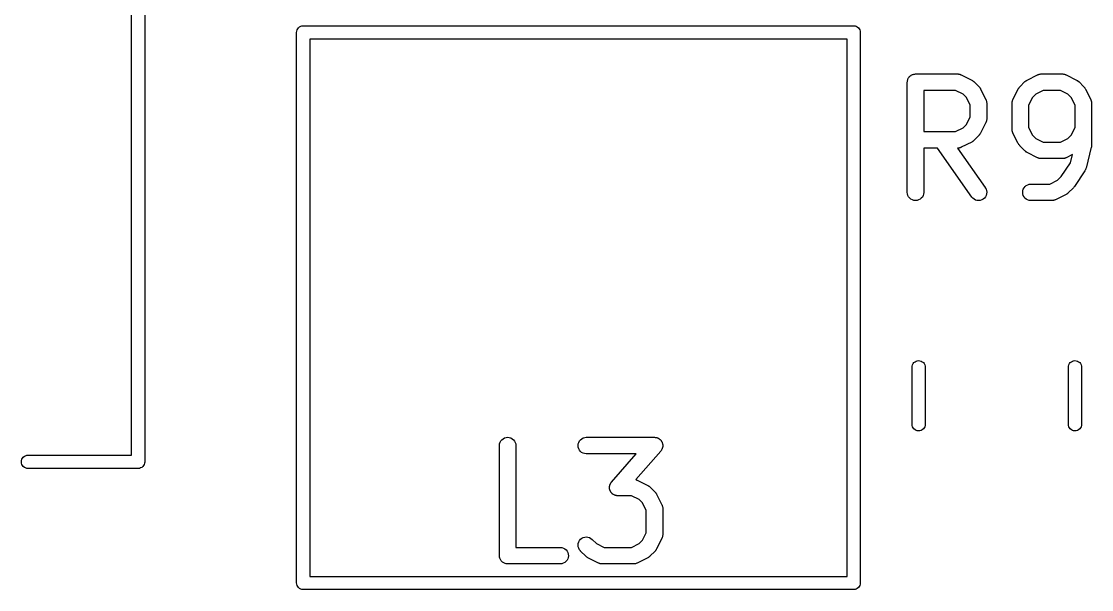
# Model space of a CAD drawing. Extents: x 85.9 to 159.2, y -122.9 to -78.6.
# Drawn here: x 148.94 to 158.66, y -94.16 to -89 of the extents above; entities that cross this region are included whole.
import ezdxf

# ---------------------------------------------------------------- set-up
doc = ezdxf.new("R2010")
doc.units = 0
doc.header["$MEASUREMENT"] = 0
doc.layers.add('BLACK', color=7, linetype='CONTINUOUS')

msp = doc.modelspace()

# ---------------------------------------------------------------- linework, layer by layer
at = {"layer": 'BLACK', "linetype": 'CONTINUOUS'}
for p, q in [((150.06, -85.0029), (150.06, -92.9971)), ((149.94, -92.94), (149.94, -85.06)), ((151.467, -89.0499), (151.477, -89.0443)), ((151.477, -89.0443), (151.488, -89.0409)), ((151.488, -89.0409), (151.497, -89.04)), ((151.497, -89.04), (151.5, -89.0397)), ((151.497, -89.04), (151.497, -89.04)), ((151.5, -89.0397), (151.503, -89.04)), ((151.503, -89.04), (156.497, -89.04)), ((156.497, -89.04), (156.5, -89.0397)), ((156.5, -89.0397), (156.503, -89.04)), ((156.503, -89.04), (156.503, -89.04)), ((156.503, -89.04), (156.512, -89.0409)), ((156.512, -89.0409), (156.523, -89.0443)), ((156.523, -89.0443), (156.533, -89.0499)), ((151.44, -89.1), (151.441, -89.0882)), ((151.44, -89.103), (151.44, -89.1)), ((151.44, -94.0971), (151.44, -89.103)), ((151.441, -89.0882), (151.444, -89.0769)), ((151.444, -89.0769), (151.45, -89.0665)), ((151.45, -89.0665), (151.457, -89.0574)), ((151.457, -89.0574), (151.467, -89.0499)), ((156.533, -89.0499), (156.543, -89.0574)), ((156.543, -89.0574), (156.55, -89.0665)), ((156.55, -89.0665), (156.556, -89.0769)), ((156.556, -89.0769), (156.559, -89.0882)), ((156.559, -89.0882), (156.56, -89.1)), ((156.56, -89.1), (156.56, -89.1029)), ((156.56, -89.1029), (156.56, -94.0971)), ((151.56, -89.16), (151.56, -94.04)), ((156.44, -89.16), (151.56, -89.16)), ((156.44, -94.04), (156.44, -89.16)), ((156.989, -89.5368), (156.991, -89.5301)), ((156.991, -89.5301), (156.993, -89.5233)), ((156.993, -89.5228), (156.996, -89.5166)), ((156.993, -89.5231), (156.993, -89.5228)), ((156.993, -89.5233), (156.993, -89.5231)), ((156.996, -89.5166), (157, -89.5104)), ((157, -89.51), (157.005, -89.5046)), ((157, -89.5102), (157, -89.51)), ((157, -89.5104), (157, -89.5102)), ((157.005, -89.5046), (157.009, -89.4992)), ((157.009, -89.4988), (157.015, -89.4944)), ((157.009, -89.499), (157.009, -89.4988)), ((157.009, -89.4992), (157.009, -89.499)), ((157.015, -89.4944), (157.02, -89.4899)), ((157.02, -89.4899), (157.021, -89.4898)), ((157.021, -89.4896), (157.027, -89.4864)), ((157.021, -89.4898), (157.021, -89.4896)), ((157.027, -89.4864), (157.033, -89.483)), ((157.033, -89.483), (157.034, -89.483)), ((157.034, -89.4828), (157.041, -89.4808)), ((157.034, -89.483), (157.034, -89.4828)), ((157.041, -89.4808), (157.047, -89.4788)), ((157.047, -89.4788), (157.048, -89.4788)), ((157.048, -89.4787), (157.055, -89.4781)), ((157.048, -89.4788), (157.048, -89.4787)), ((157.055, -89.4781), (157.062, -89.4774)), ((157.062, -89.4774), (157.443, -89.4774)), ((157.443, -89.4774), (157.444, -89.4774)), ((157.444, -89.4774), (157.446, -89.4776)), ((157.446, -89.4776), (157.448, -89.4776)), ((157.448, -89.4776), (157.453, -89.4784)), ((157.453, -89.4784), (157.458, -89.479)), ((157.458, -89.479), (157.461, -89.4797)), ((157.461, -89.4797), (157.463, -89.4801)), ((157.463, -89.4801), (157.468, -89.4819)), ((157.468, -89.4819), (157.472, -89.4834)), ((157.472, -89.4834), (157.474, -89.4845)), ((157.474, -89.4845), (157.476, -89.4853)), ((157.476, -89.4853), (157.572, -89.5329)), ((158.076, -89.5329), (158.171, -89.4853)), ((158.171, -89.4853), (158.172, -89.4848)), ((158.172, -89.4848), (158.174, -89.4841)), ((158.174, -89.4841), (158.176, -89.483)), ((158.176, -89.483), (158.181, -89.4816)), ((158.181, -89.4816), (158.186, -89.4798)), ((158.186, -89.4798), (158.188, -89.4794)), ((158.188, -89.4794), (158.19, -89.4788)), ((158.19, -89.4788), (158.195, -89.4783)), ((158.195, -89.4783), (158.2, -89.4775)), ((158.2, -89.4775), (158.203, -89.4776)), ((158.203, -89.4776), (158.205, -89.4774)), ((158.205, -89.4774), (158.395, -89.4774)), ((158.395, -89.4774), (158.396, -89.4774)), ((158.396, -89.4774), (158.398, -89.4776)), ((158.398, -89.4776), (158.401, -89.4776)), ((158.401, -89.4776), (158.406, -89.4784)), ((158.406, -89.4784), (158.411, -89.479)), ((158.411, -89.479), (158.413, -89.4797)), ((158.413, -89.4797), (158.415, -89.4801)), ((158.415, -89.4801), (158.42, -89.4819)), ((158.42, -89.4819), (158.425, -89.4834)), ((158.425, -89.4834), (158.427, -89.4845)), ((158.427, -89.4845), (158.429, -89.4853)), ((158.429, -89.4853), (158.524, -89.5329)), ((156.987, -89.5513), (156.988, -89.5443)), ((156.987, -89.5518), (156.987, -89.5513)), ((156.987, -89.5519), (156.987, -89.5518)), ((156.987, -89.5524), (156.987, -89.5519)), ((156.987, -89.5519), (156.987, -89.5519)), ((156.987, -90.5524), (156.987, -89.5524)), ((156.988, -89.5373), (156.989, -89.537)), ((156.988, -89.5443), (156.988, -89.5373)), ((156.989, -89.537), (156.989, -89.5368)), ((157.137, -89.6274), (157.137, -90.0012)), ((157.425, -89.6274), (157.137, -89.6274)), ((157.494, -89.6616), (157.425, -89.6274)), ((157.572, -89.5329), (157.573, -89.5334)), ((157.573, -89.5334), (157.576, -89.5357)), ((157.576, -89.5357), (157.58, -89.5377)), ((157.58, -89.5377), (157.582, -89.5397)), ((157.582, -89.5397), (157.585, -89.5414)), ((157.585, -89.5414), (157.588, -89.5443)), ((157.588, -89.5443), (157.591, -89.547)), ((157.591, -89.547), (157.639, -89.5946)), ((157.639, -89.5946), (157.639, -89.5953)), ((157.639, -89.5953), (157.642, -89.5986)), ((157.642, -89.5986), (157.645, -89.6017)), ((157.645, -89.6017), (157.647, -89.6043)), ((157.647, -89.6043), (157.649, -89.6068)), ((157.649, -89.6068), (157.651, -89.6105)), ((157.651, -89.6105), (157.653, -89.6141)), ((157.653, -89.6141), (157.7, -89.7093)), ((157.947, -89.7093), (157.995, -89.6141)), ((157.995, -89.6131), (157.998, -89.6096)), ((157.995, -89.6141), (157.995, -89.6131)), ((157.998, -89.6096), (158, -89.6059)), ((158, -89.6059), (158.002, -89.6035)), ((158.002, -89.6035), (158.003, -89.6009)), ((158.003, -89.6009), (158.006, -89.5978)), ((158.006, -89.5978), (158.009, -89.5946)), ((158.009, -89.5946), (158.056, -89.547)), ((158.056, -89.547), (158.057, -89.5462)), ((158.057, -89.5462), (158.061, -89.5436)), ((158.061, -89.5436), (158.064, -89.5407)), ((158.064, -89.5407), (158.066, -89.539)), ((158.066, -89.539), (158.069, -89.5371)), ((158.069, -89.5371), (158.072, -89.5352)), ((158.072, -89.5352), (158.076, -89.5329)), ((158.222, -89.6274), (158.154, -89.6616)), ((158.378, -89.6274), (158.222, -89.6274)), ((158.446, -89.6616), (158.378, -89.6274)), ((158.524, -89.5329), (158.525, -89.5334)), ((158.525, -89.5334), (158.528, -89.5357)), ((158.528, -89.5357), (158.532, -89.5377)), ((158.532, -89.5377), (158.535, -89.5397)), ((158.535, -89.5397), (158.537, -89.5414)), ((158.537, -89.5414), (158.54, -89.5443)), ((158.54, -89.5443), (158.544, -89.547)), ((158.544, -89.547), (158.591, -89.5946)), ((158.591, -89.5946), (158.592, -89.5953)), ((158.592, -89.5953), (158.594, -89.5986)), ((158.594, -89.5986), (158.597, -89.6017)), ((158.597, -89.6017), (158.599, -89.6043)), ((158.599, -89.6043), (158.601, -89.6068)), ((158.601, -89.6068), (158.603, -89.6105)), ((158.603, -89.6105), (158.605, -89.6141)), ((158.605, -89.6141), (158.653, -89.7093)), ((157.524, -89.692), (157.494, -89.6616)), ((157.558, -89.7606), (157.524, -89.692)), ((157.7, -89.7093), (157.701, -89.7103)), ((157.701, -89.7103), (157.702, -89.7123)), ((157.702, -89.7123), (157.703, -89.7143)), ((157.703, -89.7143), (157.704, -89.7192)), ((157.704, -89.7192), (157.706, -89.724)), ((157.706, -89.724), (157.706, -89.7262)), ((157.942, -89.723), (157.944, -89.7182)), ((157.942, -89.7252), (157.942, -89.723)), ((157.944, -89.7182), (157.945, -89.7133)), ((157.945, -89.7133), (157.946, -89.7114)), ((157.946, -89.7114), (157.947, -89.7093)), ((158.124, -89.692), (158.089, -89.7606)), ((158.154, -89.6616), (158.124, -89.692)), ((158.476, -89.692), (158.446, -89.6616)), ((158.511, -89.7606), (158.476, -89.692)), ((158.653, -89.7093), (158.653, -89.7103)), ((158.653, -89.7103), (158.654, -89.7123)), ((158.654, -89.7123), (158.655, -89.7143)), ((158.655, -89.7143), (158.657, -89.7192)), ((158.657, -89.7192), (158.658, -89.724)), ((158.658, -89.724), (158.659, -89.7262)), ((157.558, -89.868), (157.558, -89.7606)), ((157.706, -89.7262), (157.707, -89.7283)), ((157.707, -89.7283), (157.707, -89.7334)), ((157.707, -89.7334), (157.708, -89.7385)), ((157.708, -89.7385), (157.708, -89.7407)), ((157.708, -89.7407), (157.708, -89.7429)), ((157.708, -89.7429), (157.708, -89.8857)), ((157.939, -89.7374), (157.94, -89.7324)), ((157.94, -89.7396), (157.939, -89.7374)), ((157.939, -89.7418), (157.94, -89.7396)), ((157.939, -89.7429), (157.939, -89.7418)), ((157.939, -89.981), (157.939, -89.7429)), ((157.94, -89.7324), (157.941, -89.7273)), ((157.941, -89.7273), (157.942, -89.7252)), ((158.089, -89.7606), (158.089, -89.9632)), ((158.511, -89.9632), (158.511, -89.7606)), ((158.659, -89.7262), (158.659, -89.7283)), ((158.659, -89.7283), (158.66, -89.7334)), ((158.66, -89.7334), (158.661, -89.7385)), ((158.661, -89.7385), (158.66, -89.7407)), ((158.66, -89.7407), (158.661, -89.7429)), ((158.661, -89.7429), (158.661, -90.1238)), ((157.524, -89.9365), (157.558, -89.868)), ((157.701, -89.9172), (157.7, -89.9193)), ((157.702, -89.9153), (157.701, -89.9172)), ((157.704, -89.9104), (157.702, -89.9153)), ((157.706, -89.9056), (157.704, -89.9104)), ((157.707, -89.9013), (157.706, -89.9034)), ((157.706, -89.9034), (157.706, -89.9056)), ((157.708, -89.8912), (157.707, -89.8962)), ((157.707, -89.8962), (157.707, -89.9013)), ((157.708, -89.8857), (157.708, -89.8868)), ((157.708, -89.8868), (157.708, -89.889)), ((157.708, -89.889), (157.708, -89.8912)), ((157.137, -90.0012), (157.425, -90.0012)), ((157.425, -90.0012), (157.494, -89.9669)), ((157.494, -89.9669), (157.524, -89.9365)), ((157.652, -90.0154), (157.65, -90.019)), ((157.653, -90.0145), (157.652, -90.0154)), ((157.7, -89.9193), (157.653, -90.0145)), ((157.939, -89.9831), (157.939, -89.981)), ((157.939, -89.9854), (157.939, -89.9831)), ((157.94, -89.9904), (157.939, -89.9854)), ((157.941, -89.9955), (157.94, -89.9904)), ((157.941, -89.9976), (157.941, -89.9955)), ((157.942, -89.9998), (157.941, -89.9976)), ((157.943, -90.0046), (157.942, -89.9998)), ((157.945, -90.0095), (157.943, -90.0046)), ((157.946, -90.0115), (157.945, -90.0095)), ((157.947, -90.0136), (157.946, -90.0115)), ((157.947, -90.0145), (157.947, -90.0136)), ((157.995, -90.1097), (157.947, -90.0145)), ((158.089, -89.9632), (158.124, -90.0318)), ((158.476, -90.0318), (158.511, -89.9632)), ((157.572, -90.0957), (157.476, -90.1433)), ((157.575, -90.0934), (157.572, -90.0957)), ((157.579, -90.0915), (157.575, -90.0934)), ((157.581, -90.0895), (157.579, -90.0915)), ((157.584, -90.0879), (157.581, -90.0895)), ((157.587, -90.085), (157.584, -90.0879)), ((157.59, -90.0823), (157.587, -90.085)), ((157.591, -90.0816), (157.59, -90.0823)), ((157.639, -90.034), (157.591, -90.0816)), ((157.641, -90.0307), (157.639, -90.034)), ((157.644, -90.0277), (157.641, -90.0307)), ((157.646, -90.0251), (157.644, -90.0277)), ((157.648, -90.0227), (157.646, -90.0251)), ((157.65, -90.019), (157.648, -90.0227)), ((157.997, -90.1133), (157.995, -90.1097)), ((157.999, -90.117), (157.997, -90.1133)), ((158.124, -90.0318), (158.154, -90.0622)), ((158.154, -90.0622), (158.222, -90.0964)), ((158.222, -90.0964), (158.378, -90.0964)), ((158.378, -90.0964), (158.446, -90.0622)), ((158.446, -90.0622), (158.476, -90.0318)), ((157.261, -90.1512), (157.137, -90.1512)), ((157.137, -90.1512), (157.137, -90.5524)), ((157.572, -90.5954), (157.261, -90.1512)), ((157.445, -90.151), (157.444, -90.1511)), ((157.444, -90.1511), (157.695, -90.5094)), ((157.447, -90.1511), (157.445, -90.151)), ((157.452, -90.1503), (157.447, -90.1511)), ((157.457, -90.1498), (157.452, -90.1503)), ((157.46, -90.1491), (157.457, -90.1498)), ((157.462, -90.1488), (157.46, -90.1491)), ((157.467, -90.147), (157.462, -90.1488)), ((157.471, -90.1455), (157.467, -90.147)), ((157.473, -90.1445), (157.471, -90.1455)), ((157.475, -90.1437), (157.473, -90.1445)), ((157.476, -90.1433), (157.475, -90.1437)), ((158.001, -90.1195), (157.999, -90.117)), ((158.003, -90.1221), (158.001, -90.1195)), ((158.006, -90.1252), (158.003, -90.1221)), ((158.008, -90.1285), (158.006, -90.1252)), ((158.009, -90.1292), (158.008, -90.1285)), ((158.056, -90.1768), (158.009, -90.1292)), ((158.06, -90.1795), (158.056, -90.1768)), ((158.063, -90.1825), (158.06, -90.1795)), ((158.065, -90.1842), (158.063, -90.1825)), ((158.068, -90.1861), (158.065, -90.1842)), ((158.072, -90.1881), (158.068, -90.1861)), ((158.075, -90.1904), (158.072, -90.1881)), ((158.076, -90.1909), (158.075, -90.1904)), ((158.171, -90.2385), (158.076, -90.1909)), ((158.487, -90.2094), (158.429, -90.2385)), ((158.468, -90.2835), (158.487, -90.2094)), ((158.658, -90.142), (158.611, -90.3325)), ((158.659, -90.1407), (158.658, -90.142)), ((158.66, -90.1335), (158.659, -90.1394)), ((158.659, -90.1394), (158.659, -90.1407)), ((158.661, -90.1275), (158.66, -90.1335)), ((158.661, -90.1238), (158.661, -90.1249)), ((158.661, -90.1249), (158.661, -90.1262)), ((158.661, -90.1262), (158.661, -90.1275)), ((158.173, -90.2393), (158.171, -90.2385)), ((158.175, -90.2404), (158.173, -90.2393)), ((158.18, -90.2419), (158.175, -90.2404)), ((158.185, -90.2437), (158.18, -90.2419)), ((158.187, -90.2441), (158.185, -90.2437)), ((158.189, -90.2448), (158.187, -90.2441)), ((158.194, -90.2454), (158.189, -90.2448)), ((158.199, -90.2462), (158.194, -90.2454)), ((158.202, -90.2462), (158.199, -90.2462)), ((158.204, -90.2464), (158.202, -90.2462)), ((158.205, -90.2464), (158.204, -90.2464)), ((158.395, -90.2464), (158.205, -90.2464)), ((158.385, -90.4094), (158.468, -90.2835)), ((158.397, -90.2462), (158.395, -90.2464)), ((158.4, -90.2463), (158.397, -90.2462)), ((158.405, -90.2455), (158.4, -90.2463)), ((158.41, -90.245), (158.405, -90.2455)), ((158.412, -90.2444), (158.41, -90.245)), ((158.414, -90.244), (158.412, -90.2444)), ((158.419, -90.2423), (158.414, -90.244)), ((158.424, -90.2408), (158.419, -90.2423)), ((158.426, -90.2397), (158.424, -90.2408)), ((158.428, -90.239), (158.426, -90.2397)), ((158.429, -90.2385), (158.428, -90.239)), ((158.6, -90.3559), (158.505, -90.4987)), ((158.603, -90.3515), (158.6, -90.3559)), ((158.605, -90.3472), (158.603, -90.3515)), ((158.606, -90.345), (158.605, -90.3472)), ((158.607, -90.343), (158.606, -90.345)), ((158.609, -90.3382), (158.607, -90.343)), ((158.611, -90.3335), (158.609, -90.3382)), ((158.611, -90.3325), (158.611, -90.3335)), ((158.047, -90.5104), (158.057, -90.4992)), ((158.057, -90.4992), (158.068, -90.4899)), ((158.068, -90.4899), (158.081, -90.483)), ((158.081, -90.483), (158.095, -90.4788)), ((158.095, -90.4788), (158.11, -90.4774)), ((158.11, -90.4774), (158.282, -90.4774)), ((158.282, -90.4774), (158.351, -90.4431)), ((158.351, -90.4431), (158.385, -90.4094)), ((158.505, -90.4996), (158.5, -90.5049)), ((158.505, -90.4987), (158.505, -90.4989)), ((158.505, -90.4989), (158.505, -90.4989)), ((158.505, -90.4989), (158.505, -90.4989)), ((158.505, -90.4989), (158.505, -90.4996)), ((156.988, -90.5669), (156.987, -90.5524)), ((156.993, -90.581), (156.988, -90.5669)), ((156.999, -90.5939), (156.993, -90.581)), ((157.009, -90.6052), (156.999, -90.5939)), ((157.124, -90.5948), (157.114, -90.606)), ((157.131, -90.5819), (157.124, -90.5948)), ((157.135, -90.568), (157.131, -90.5819)), ((157.137, -90.5534), (157.135, -90.568)), ((157.137, -90.5524), (157.137, -90.5534)), ((157.581, -90.6065), (157.572, -90.5954)), ((157.696, -90.5932), (157.687, -90.6047)), ((157.695, -90.5094), (157.695, -90.5102)), ((157.695, -90.5102), (157.702, -90.5231)), ((157.703, -90.5802), (157.696, -90.5932)), ((157.702, -90.5231), (157.707, -90.5371)), ((157.707, -90.5662), (157.703, -90.5802)), ((157.707, -90.5371), (157.708, -90.5516)), ((157.708, -90.5516), (157.707, -90.5662)), ((158.035, -90.5519), (158.036, -90.5373)), ((158.036, -90.5664), (158.035, -90.5519)), ((158.036, -90.5373), (158.04, -90.5233)), ((158.04, -90.5805), (158.036, -90.5664)), ((158.04, -90.5233), (158.047, -90.5104)), ((158.047, -90.5934), (158.04, -90.5805)), ((158.056, -90.6049), (158.047, -90.5934)), ((158.429, -90.5718), (158.334, -90.6195)), ((158.432, -90.5696), (158.429, -90.5718)), ((158.436, -90.5677), (158.432, -90.5696)), ((158.439, -90.5657), (158.436, -90.5677)), ((158.441, -90.5641), (158.439, -90.5657)), ((158.444, -90.5612), (158.441, -90.5641)), ((158.448, -90.5585), (158.444, -90.5612)), ((158.496, -90.5102), (158.448, -90.5578)), ((158.448, -90.5578), (158.448, -90.5585)), ((158.5, -90.5049), (158.496, -90.5102)), ((157.02, -90.6146), (157.009, -90.6052)), ((157.033, -90.6215), (157.02, -90.6146)), ((157.047, -90.6258), (157.033, -90.6215)), ((157.061, -90.6274), (157.047, -90.6258)), ((157.076, -90.6261), (157.061, -90.6274)), ((157.09, -90.6219), (157.076, -90.6261)), ((157.103, -90.6151), (157.09, -90.6219)), ((157.114, -90.606), (157.103, -90.6151)), ((157.593, -90.6156), (157.581, -90.6065)), ((157.606, -90.6222), (157.593, -90.6156)), ((157.62, -90.6262), (157.606, -90.6222)), ((157.635, -90.6274), (157.62, -90.6262)), ((157.649, -90.6257), (157.635, -90.6274)), ((157.663, -90.6212), (157.649, -90.6257)), ((157.676, -90.6141), (157.663, -90.6212)), ((157.687, -90.6047), (157.676, -90.6141)), ((158.067, -90.6143), (158.056, -90.6049)), ((158.08, -90.6213), (158.067, -90.6143)), ((158.094, -90.6257), (158.08, -90.6213)), ((158.108, -90.6274), (158.094, -90.6257)), ((158.11, -90.6274), (158.108, -90.6274)), ((158.3, -90.6274), (158.11, -90.6274)), ((158.302, -90.6272), (158.3, -90.6274)), ((158.304, -90.6273), (158.302, -90.6272)), ((158.309, -90.6265), (158.304, -90.6273)), ((158.315, -90.626), (158.309, -90.6265)), ((158.317, -90.6253), (158.315, -90.626)), ((158.319, -90.625), (158.317, -90.6253)), ((158.324, -90.6232), (158.319, -90.625)), ((158.329, -90.6217), (158.324, -90.6232)), ((158.331, -90.6207), (158.329, -90.6217)), ((158.333, -90.6199), (158.331, -90.6207)), ((158.334, -90.6195), (158.333, -90.6199)), ((157.03, -92.1385), (157.031, -92.1297)), ((157.03, -92.6615), (157.03, -92.1385)), ((157.031, -92.1297), (157.034, -92.1184)), ((157.034, -92.1184), (157.04, -92.1079)), ((157.04, -92.1079), (157.047, -92.0988)), ((157.047, -92.0988), (157.057, -92.0913)), ((157.057, -92.0913), (157.067, -92.0857)), ((157.067, -92.0857), (157.078, -92.0823)), ((157.078, -92.0823), (157.09, -92.0811)), ((157.09, -92.0811), (157.102, -92.0823)), ((157.102, -92.0823), (157.113, -92.0857)), ((157.113, -92.0857), (157.123, -92.0913)), ((157.123, -92.0913), (157.133, -92.0988)), ((157.133, -92.0988), (157.14, -92.1079)), ((157.14, -92.1079), (157.146, -92.1183)), ((157.146, -92.1183), (157.149, -92.1297)), ((157.149, -92.1297), (157.15, -92.1385)), ((157.15, -92.1385), (157.15, -92.6615)), ((158.45, -92.1385), (158.451, -92.1297)), ((158.45, -92.6615), (158.45, -92.1385)), ((158.451, -92.1297), (158.454, -92.1184)), ((158.454, -92.1184), (158.46, -92.1079)), ((158.46, -92.1079), (158.467, -92.0988)), ((158.467, -92.0988), (158.477, -92.0913)), ((158.477, -92.0913), (158.487, -92.0857)), ((158.487, -92.0857), (158.498, -92.0823)), ((158.498, -92.0823), (158.51, -92.0811)), ((158.51, -92.0811), (158.522, -92.0823)), ((158.522, -92.0823), (158.533, -92.0857)), ((158.533, -92.0857), (158.543, -92.0913)), ((158.543, -92.0913), (158.553, -92.0988)), ((158.553, -92.0988), (158.56, -92.1079)), ((158.56, -92.1079), (158.566, -92.1183)), ((158.566, -92.1183), (158.569, -92.1297)), ((158.569, -92.1297), (158.57, -92.1385)), ((158.57, -92.1385), (158.57, -92.6615)), ((157.031, -92.6703), (157.03, -92.6615)), ((157.034, -92.6816), (157.031, -92.6703)), ((157.04, -92.6921), (157.034, -92.6816)), ((157.047, -92.7012), (157.04, -92.6921)), ((157.057, -92.7087), (157.047, -92.7012)), ((157.067, -92.7143), (157.057, -92.7087)), ((157.078, -92.7177), (157.067, -92.7143)), ((157.09, -92.7189), (157.078, -92.7177)), ((157.102, -92.7177), (157.09, -92.7189)), ((157.113, -92.7143), (157.102, -92.7177)), ((157.123, -92.7087), (157.113, -92.7143)), ((157.133, -92.7012), (157.123, -92.7087)), ((157.14, -92.6921), (157.133, -92.7012)), ((157.146, -92.6816), (157.14, -92.6921)), ((157.149, -92.6703), (157.146, -92.6816)), ((157.15, -92.6615), (157.149, -92.6703)), ((158.451, -92.6703), (158.45, -92.6615)), ((158.454, -92.6816), (158.451, -92.6703)), ((158.46, -92.6921), (158.454, -92.6816)), ((158.467, -92.7012), (158.46, -92.6921)), ((158.477, -92.7087), (158.467, -92.7012)), ((158.487, -92.7143), (158.477, -92.7087)), ((158.498, -92.7177), (158.487, -92.7143)), ((158.51, -92.7189), (158.498, -92.7177)), ((158.522, -92.7177), (158.51, -92.7189)), ((158.533, -92.7143), (158.522, -92.7177)), ((158.543, -92.7087), (158.533, -92.7143)), ((158.553, -92.7012), (158.543, -92.7087)), ((158.56, -92.6921), (158.553, -92.7012)), ((158.566, -92.6816), (158.56, -92.6921)), ((158.569, -92.6703), (158.566, -92.6816)), ((158.57, -92.6615), (158.569, -92.6703)), ((153.284, -92.8368), (153.288, -92.8228)), ((153.288, -92.8228), (153.295, -92.81)), ((153.295, -92.81), (153.305, -92.7988)), ((153.305, -92.7988), (153.316, -92.7896)), ((153.316, -92.7896), (153.329, -92.7828)), ((153.329, -92.7828), (153.343, -92.7787)), ((153.343, -92.7787), (153.358, -92.7774)), ((153.358, -92.7774), (153.372, -92.7789)), ((153.372, -92.7789), (153.386, -92.7832)), ((153.386, -92.7832), (153.399, -92.7902)), ((153.399, -92.7902), (153.41, -92.7995)), ((153.41, -92.7995), (153.42, -92.8109)), ((153.42, -92.8109), (153.426, -92.8238)), ((153.426, -92.8238), (153.431, -92.8378)), ((153.998, -92.8373), (154.002, -92.8233)), ((154.002, -92.8233), (154.009, -92.8104)), ((154.009, -92.8104), (154.019, -92.7992)), ((154.019, -92.7992), (154.03, -92.7899)), ((154.03, -92.7899), (154.043, -92.783)), ((154.043, -92.783), (154.057, -92.7788)), ((154.057, -92.7788), (154.071, -92.7774)), ((154.071, -92.7774), (154.69, -92.7774)), ((154.69, -92.7774), (154.692, -92.7774)), ((154.692, -92.7774), (154.696, -92.7779)), ((154.696, -92.7779), (154.701, -92.7781)), ((154.701, -92.7781), (154.703, -92.7787)), ((154.703, -92.7787), (154.706, -92.779)), ((154.706, -92.779), (154.711, -92.7804)), ((154.711, -92.7804), (154.715, -92.7815)), ((154.715, -92.7815), (154.718, -92.7826)), ((154.718, -92.7826), (154.72, -92.7834)), ((154.72, -92.7834), (154.724, -92.7857)), ((154.724, -92.7857), (154.728, -92.7877)), ((154.728, -92.7877), (154.731, -92.7892)), ((154.731, -92.7892), (154.733, -92.7905)), ((154.733, -92.7905), (154.736, -92.7935)), ((154.736, -92.7935), (154.74, -92.7963)), ((154.74, -92.7963), (154.742, -92.7982)), ((154.742, -92.7982), (154.744, -92.7999)), ((154.744, -92.7999), (154.747, -92.8036)), ((154.747, -92.8036), (154.75, -92.807)), ((154.75, -92.807), (154.752, -92.8093)), ((154.752, -92.8093), (154.753, -92.8113)), ((154.753, -92.8113), (154.755, -92.8155)), ((154.755, -92.8155), (154.758, -92.8195)), ((154.758, -92.8195), (154.759, -92.822)), ((154.759, -92.822), (154.76, -92.8243)), ((154.76, -92.8243), (154.761, -92.8288)), ((154.761, -92.8288), (154.763, -92.8332)), ((154.763, -92.8332), (154.763, -92.8358)), ((153.282, -92.8513), (153.284, -92.8368)), ((153.282, -92.8524), (153.282, -92.8513)), ((153.282, -93.8524), (153.282, -92.8524)), ((153.431, -92.8378), (153.432, -92.8524)), ((153.432, -92.8524), (153.432, -93.7774)), ((153.996, -92.8519), (153.998, -92.8373)), ((153.998, -92.8664), (153.996, -92.8519)), ((154.002, -92.8805), (153.998, -92.8664)), ((154.009, -92.8934), (154.002, -92.8805)), ((154.018, -92.9049), (154.009, -92.8934)), ((154.029, -92.9143), (154.018, -92.9049)), ((154.042, -92.9213), (154.029, -92.9143)), ((154.056, -92.9257), (154.042, -92.9213)), ((154.07, -92.9274), (154.056, -92.9257)), ((154.071, -92.9274), (154.07, -92.9274)), ((154.525, -92.9274), (154.071, -92.9274)), ((154.301, -93.1839), (154.525, -92.9274)), ((154.747, -92.9018), (154.52, -93.1611)), ((154.75, -92.8979), (154.747, -92.9018)), ((154.753, -92.8943), (154.75, -92.8979)), ((154.754, -92.892), (154.753, -92.8943)), ((154.755, -92.8899), (154.754, -92.892)), ((154.757, -92.8856), (154.755, -92.8899)), ((154.76, -92.8814), (154.757, -92.8856)), ((154.761, -92.8765), (154.76, -92.8789)), ((154.76, -92.8789), (154.76, -92.8814)), ((154.763, -92.872), (154.761, -92.8765)), ((154.763, -92.8358), (154.764, -92.8383)), ((154.764, -92.8675), (154.763, -92.872)), ((154.764, -92.8383), (154.765, -92.843)), ((154.765, -92.8623), (154.764, -92.8648)), ((154.764, -92.8648), (154.764, -92.8675)), ((154.765, -92.843), (154.765, -92.8477)), ((154.765, -92.8477), (154.765, -92.8503)), ((154.765, -92.8503), (154.765, -92.8529)), ((154.765, -92.8529), (154.765, -92.8576)), ((154.765, -92.8576), (154.765, -92.8623)), ((148.94, -93), (148.941, -92.9882)), ((148.941, -93.0118), (148.94, -93)), ((148.941, -92.9882), (148.944, -92.9769)), ((148.944, -93.0231), (148.941, -93.0118)), ((148.944, -92.9769), (148.95, -92.9665)), ((148.95, -93.0335), (148.944, -93.0231)), ((148.95, -92.9665), (148.957, -92.9574)), ((148.957, -92.9574), (148.967, -92.9499)), ((148.967, -92.9499), (148.977, -92.9443)), ((148.977, -92.9443), (148.988, -92.9409)), ((148.988, -92.9409), (148.997, -92.94)), ((148.997, -92.94), (149.94, -92.94)), ((150.056, -93.0231), (150.05, -93.0335)), ((150.059, -93.0118), (150.056, -93.0231)), ((150.06, -93.0029), (150.059, -93.0118)), ((150.06, -92.9971), (150.06, -93)), ((150.06, -93), (150.06, -93.0029)), ((148.957, -93.0426), (148.95, -93.0335)), ((148.967, -93.0501), (148.957, -93.0426)), ((148.977, -93.0557), (148.967, -93.0501)), ((148.988, -93.0591), (148.977, -93.0557)), ((148.997, -93.06), (148.988, -93.0591)), ((149.997, -93.06), (148.997, -93.06)), ((150, -93.0603), (149.997, -93.06)), ((150.012, -93.0591), (150, -93.0603)), ((150.023, -93.0557), (150.012, -93.0591)), ((150.033, -93.0501), (150.023, -93.0557)), ((150.043, -93.0426), (150.033, -93.0501)), ((150.05, -93.0335), (150.043, -93.0426)), ((154.283, -93.2209), (154.284, -93.2183)), ((154.283, -93.2234), (154.283, -93.2209)), ((154.283, -93.2281), (154.283, -93.2234)), ((154.284, -93.2183), (154.285, -93.2138)), ((154.285, -93.2138), (154.286, -93.2092)), ((154.286, -93.2092), (154.287, -93.2068)), ((154.287, -93.2068), (154.288, -93.2043)), ((154.288, -93.2043), (154.29, -93.2001)), ((154.29, -93.2001), (154.292, -93.1958)), ((154.292, -93.1958), (154.294, -93.1937)), ((154.294, -93.1937), (154.295, -93.1914)), ((154.295, -93.1914), (154.298, -93.1878)), ((154.298, -93.1878), (154.301, -93.1839)), ((154.52, -93.1611), (154.525, -93.1628)), ((154.525, -93.1628), (154.53, -93.1644)), ((154.53, -93.1644), (154.531, -93.1655)), ((154.531, -93.1655), (154.534, -93.1663)), ((154.534, -93.1663), (154.629, -93.2139)), ((154.629, -93.2139), (154.63, -93.2143)), ((154.63, -93.2143), (154.633, -93.2166)), ((154.633, -93.2166), (154.637, -93.2186)), ((154.637, -93.2186), (154.639, -93.2206)), ((154.639, -93.2206), (154.642, -93.2223)), ((154.642, -93.2223), (154.645, -93.2252)), ((154.282, -93.2328), (154.283, -93.2281)), ((154.282, -93.2354), (154.282, -93.2328)), ((154.282, -93.2381), (154.282, -93.2354)), ((154.283, -93.2427), (154.282, -93.2381)), ((154.283, -93.2474), (154.283, -93.2427)), ((154.284, -93.2499), (154.283, -93.2474)), ((154.285, -93.2525), (154.284, -93.2499)), ((154.286, -93.2569), (154.285, -93.2525)), ((154.288, -93.2614), (154.286, -93.2569)), ((154.289, -93.2638), (154.288, -93.2614)), ((154.29, -93.2662), (154.289, -93.2638)), ((154.292, -93.2702), (154.29, -93.2662)), ((154.294, -93.2744), (154.292, -93.2702)), ((154.296, -93.2764), (154.294, -93.2744)), ((154.297, -93.2787), (154.296, -93.2764)), ((154.301, -93.2821), (154.297, -93.2787)), ((154.304, -93.2858), (154.301, -93.2821)), ((154.306, -93.2875), (154.304, -93.2858)), ((154.307, -93.2894), (154.306, -93.2875)), ((154.311, -93.2922), (154.307, -93.2894)), ((154.315, -93.2952), (154.311, -93.2922)), ((154.317, -93.2965), (154.315, -93.2952)), ((154.319, -93.298), (154.317, -93.2965)), ((154.323, -93.3), (154.319, -93.298)), ((154.328, -93.3023), (154.323, -93.3)), ((154.33, -93.3031), (154.328, -93.3023)), ((154.332, -93.3042), (154.33, -93.3031)), ((154.337, -93.3053), (154.332, -93.3042)), ((154.342, -93.3067), (154.337, -93.3053)), ((154.344, -93.307), (154.342, -93.3067)), ((154.347, -93.3076), (154.344, -93.307)), ((154.351, -93.3078), (154.347, -93.3076)), ((154.356, -93.3083), (154.351, -93.3078)), ((154.357, -93.3083), (154.356, -93.3083)), ((154.482, -93.3083), (154.357, -93.3083)), ((154.551, -93.3426), (154.482, -93.3083)), ((154.645, -93.2252), (154.648, -93.2279)), ((154.648, -93.2279), (154.696, -93.2755)), ((154.696, -93.2755), (154.697, -93.2763)), ((154.697, -93.2763), (154.699, -93.2796)), ((154.699, -93.2796), (154.702, -93.2826)), ((154.702, -93.2826), (154.704, -93.2853)), ((154.704, -93.2853), (154.706, -93.2877)), ((154.706, -93.2877), (154.708, -93.2915)), ((154.708, -93.2915), (154.71, -93.295)), ((154.71, -93.295), (154.758, -93.3903)), ((154.581, -93.373), (154.551, -93.3426)), ((154.615, -93.4415), (154.581, -93.373)), ((154.758, -93.3903), (154.758, -93.3912)), ((154.758, -93.3912), (154.759, -93.3933)), ((154.759, -93.3933), (154.76, -93.3952)), ((154.76, -93.3952), (154.761, -93.4001)), ((154.761, -93.4001), (154.763, -93.4049)), ((154.763, -93.4049), (154.763, -93.4071)), ((154.763, -93.4071), (154.764, -93.4092)), ((154.764, -93.4092), (154.765, -93.4143)), ((154.765, -93.4143), (154.765, -93.4194)), ((154.615, -93.6442), (154.615, -93.4415)), ((154.765, -93.4194), (154.765, -93.4216)), ((154.765, -93.4216), (154.765, -93.4238)), ((154.765, -93.4238), (154.765, -93.6619)), ((154.009, -93.715), (154.019, -93.7037)), ((154.019, -93.7037), (154.03, -93.6945)), ((154.03, -93.6945), (154.043, -93.6877)), ((154.043, -93.6877), (154.057, -93.6835)), ((154.057, -93.6835), (154.072, -93.6821)), ((154.072, -93.6821), (154.086, -93.6836)), ((154.086, -93.6836), (154.1, -93.6879)), ((154.1, -93.6879), (154.113, -93.6948)), ((154.113, -93.6948), (154.124, -93.7041)), ((154.124, -93.7041), (154.163, -93.7431)), ((154.581, -93.7127), (154.615, -93.6442)), ((154.758, -93.6954), (154.71, -93.7907)), ((154.759, -93.6914), (154.758, -93.6934)), ((154.758, -93.6934), (154.758, -93.6954)), ((154.761, -93.6866), (154.759, -93.6914)), ((154.763, -93.6818), (154.761, -93.6866)), ((154.764, -93.6775), (154.763, -93.6796)), ((154.763, -93.6796), (154.763, -93.6818)), ((154.765, -93.6674), (154.764, -93.6724)), ((154.764, -93.6724), (154.764, -93.6775)), ((154.765, -93.6619), (154.765, -93.663)), ((154.765, -93.663), (154.765, -93.6651)), ((154.765, -93.6651), (154.765, -93.6674)), ((153.432, -93.7774), (153.833, -93.7774)), ((153.833, -93.7774), (153.834, -93.7774)), ((153.834, -93.7774), (153.849, -93.779)), ((153.849, -93.779), (153.863, -93.7834)), ((153.863, -93.7834), (153.876, -93.7905)), ((153.876, -93.7905), (153.887, -93.7999)), ((153.887, -93.7999), (153.896, -93.8113)), ((153.996, -93.7564), (153.998, -93.7418)), ((153.998, -93.7709), (153.996, -93.7564)), ((153.998, -93.7418), (154.002, -93.7278)), ((154.002, -93.785), (153.998, -93.7709)), ((154.002, -93.7278), (154.009, -93.715)), ((154.009, -93.798), (154.002, -93.785)), ((154.018, -93.8094), (154.009, -93.798)), ((154.163, -93.7431), (154.232, -93.7774)), ((154.232, -93.7774), (154.482, -93.7774)), ((154.482, -93.7774), (154.551, -93.7431)), ((154.551, -93.7431), (154.581, -93.7127)), ((154.699, -93.8069), (154.696, -93.8102)), ((154.701, -93.8039), (154.699, -93.8069)), ((154.703, -93.8013), (154.701, -93.8039)), ((154.705, -93.7989), (154.703, -93.8013)), ((154.707, -93.7952), (154.705, -93.7989)), ((154.709, -93.7916), (154.707, -93.7952)), ((154.71, -93.7907), (154.709, -93.7916)), ((153.283, -93.8594), (153.282, -93.8524)), ((153.283, -93.8664), (153.283, -93.8594)), ((153.284, -93.8667), (153.283, -93.8664)), ((153.284, -93.8669), (153.284, -93.8667)), ((153.286, -93.8737), (153.284, -93.8669)), ((153.288, -93.8805), (153.286, -93.8737)), ((153.288, -93.8807), (153.288, -93.8805)), ((153.288, -93.881), (153.288, -93.8807)), ((153.291, -93.8872), (153.288, -93.881)), ((153.294, -93.8934), (153.291, -93.8872)), ((153.295, -93.8937), (153.294, -93.8934)), ((153.295, -93.8939), (153.295, -93.8937)), ((153.299, -93.8994), (153.295, -93.8939)), ((153.304, -93.9049), (153.299, -93.8994)), ((153.896, -93.8943), (153.886, -93.9056)), ((153.896, -93.8113), (153.903, -93.8243)), ((153.902, -93.8814), (153.896, -93.8943)), ((153.907, -93.8675), (153.902, -93.8814)), ((153.903, -93.8243), (153.907, -93.8383)), ((153.907, -93.8383), (153.908, -93.8529)), ((153.908, -93.8529), (153.907, -93.8675)), ((154.018, -93.8102), (154.018, -93.8094)), ((154.066, -93.8578), (154.018, -93.8102)), ((154.069, -93.8605), (154.066, -93.8578)), ((154.072, -93.8634), (154.069, -93.8605)), ((154.075, -93.8651), (154.072, -93.8634)), ((154.077, -93.8671), (154.075, -93.8651)), ((154.081, -93.8691), (154.077, -93.8671)), ((154.085, -93.8714), (154.081, -93.8691)), ((154.086, -93.8718), (154.085, -93.8714)), ((154.181, -93.9195), (154.086, -93.8718)), ((154.629, -93.8718), (154.534, -93.9195)), ((154.632, -93.8696), (154.629, -93.8718)), ((154.636, -93.8677), (154.632, -93.8696)), ((154.639, -93.8657), (154.636, -93.8677)), ((154.641, -93.8641), (154.639, -93.8657)), ((154.644, -93.8612), (154.641, -93.8641)), ((154.648, -93.8585), (154.644, -93.8612)), ((154.696, -93.8102), (154.648, -93.8578)), ((154.648, -93.8578), (154.648, -93.8585)), ((153.304, -93.905), (153.304, -93.9049)), ((153.304, -93.9052), (153.304, -93.905)), ((153.309, -93.9097), (153.304, -93.9052)), ((153.315, -93.9143), (153.309, -93.9097)), ((153.315, -93.9144), (153.315, -93.9143)), ((153.315, -93.9146), (153.315, -93.9144)), ((153.321, -93.9179), (153.315, -93.9146)), ((153.328, -93.9213), (153.321, -93.9179)), ((153.328, -93.9214), (153.328, -93.9213)), ((153.328, -93.9215), (153.328, -93.9214)), ((153.335, -93.9236), (153.328, -93.9215)), ((153.342, -93.9257), (153.335, -93.9236)), ((153.342, -93.9258), (153.342, -93.9257)), ((153.349, -93.9266), (153.342, -93.9258)), ((153.342, -93.9258), (153.342, -93.9258)), ((153.356, -93.9274), (153.349, -93.9266)), ((153.357, -93.9274), (153.356, -93.9274)), ((153.833, -93.9274), (153.357, -93.9274)), ((153.357, -93.9274), (153.357, -93.9274)), ((153.357, -93.9274), (153.357, -93.9274)), ((153.357, -93.9274), (153.357, -93.9274)), ((153.848, -93.926), (153.833, -93.9274)), ((153.862, -93.9217), (153.848, -93.926)), ((153.875, -93.9148), (153.862, -93.9217)), ((153.886, -93.9056), (153.875, -93.9148)), ((154.183, -93.9203), (154.181, -93.9195)), ((154.185, -93.9213), (154.183, -93.9203)), ((154.19, -93.9229), (154.185, -93.9213)), ((154.194, -93.9247), (154.19, -93.9229)), ((154.197, -93.9251), (154.194, -93.9247)), ((154.199, -93.9257), (154.197, -93.9251)), ((154.204, -93.9263), (154.199, -93.9257)), ((154.209, -93.9272), (154.204, -93.9263)), ((154.211, -93.9271), (154.209, -93.9272)), ((154.213, -93.9274), (154.211, -93.9271)), ((154.214, -93.9274), (154.213, -93.9274)), ((154.5, -93.9274), (154.214, -93.9274)), ((154.502, -93.9272), (154.5, -93.9274)), ((154.504, -93.9273), (154.502, -93.9272)), ((154.509, -93.9265), (154.504, -93.9273)), ((154.515, -93.926), (154.509, -93.9265)), ((154.517, -93.9253), (154.515, -93.926)), ((154.519, -93.925), (154.517, -93.9253)), ((154.524, -93.9232), (154.519, -93.925)), ((154.529, -93.9217), (154.524, -93.9232)), ((154.531, -93.9207), (154.529, -93.9217)), ((154.533, -93.9199), (154.531, -93.9207)), ((154.534, -93.9195), (154.533, -93.9199)), ((151.44, -94.1), (151.44, -94.0971)), ((151.56, -94.04), (156.44, -94.04)), ((156.56, -94.0971), (156.56, -94.1)), ((151.441, -94.1118), (151.44, -94.1)), ((151.444, -94.1231), (151.441, -94.1118)), ((151.45, -94.1335), (151.444, -94.1231)), ((151.457, -94.1426), (151.45, -94.1335)), ((151.467, -94.1501), (151.457, -94.1426)), ((151.477, -94.1557), (151.467, -94.1501)), ((151.488, -94.1591), (151.477, -94.1557)), ((151.5, -94.1603), (151.488, -94.1591)), ((151.503, -94.16), (151.5, -94.1603)), ((156.497, -94.16), (151.503, -94.16)), ((156.5, -94.1603), (156.497, -94.16)), ((156.512, -94.1591), (156.5, -94.1603)), ((156.523, -94.1557), (156.512, -94.1591)), ((156.533, -94.1501), (156.523, -94.1557)), ((156.543, -94.1426), (156.533, -94.1501)), ((156.55, -94.1335), (156.543, -94.1426)), ((156.556, -94.1231), (156.55, -94.1335)), ((156.559, -94.1118), (156.556, -94.1231)), ((156.56, -94.1029), (156.559, -94.1118)), ((156.56, -94.1), (156.56, -94.1029)), ((156.56, -94.1029), (156.56, -94.1029))]:
    msp.add_line(p, q, dxfattribs=at)

doc.saveas('drawing.dxf')
